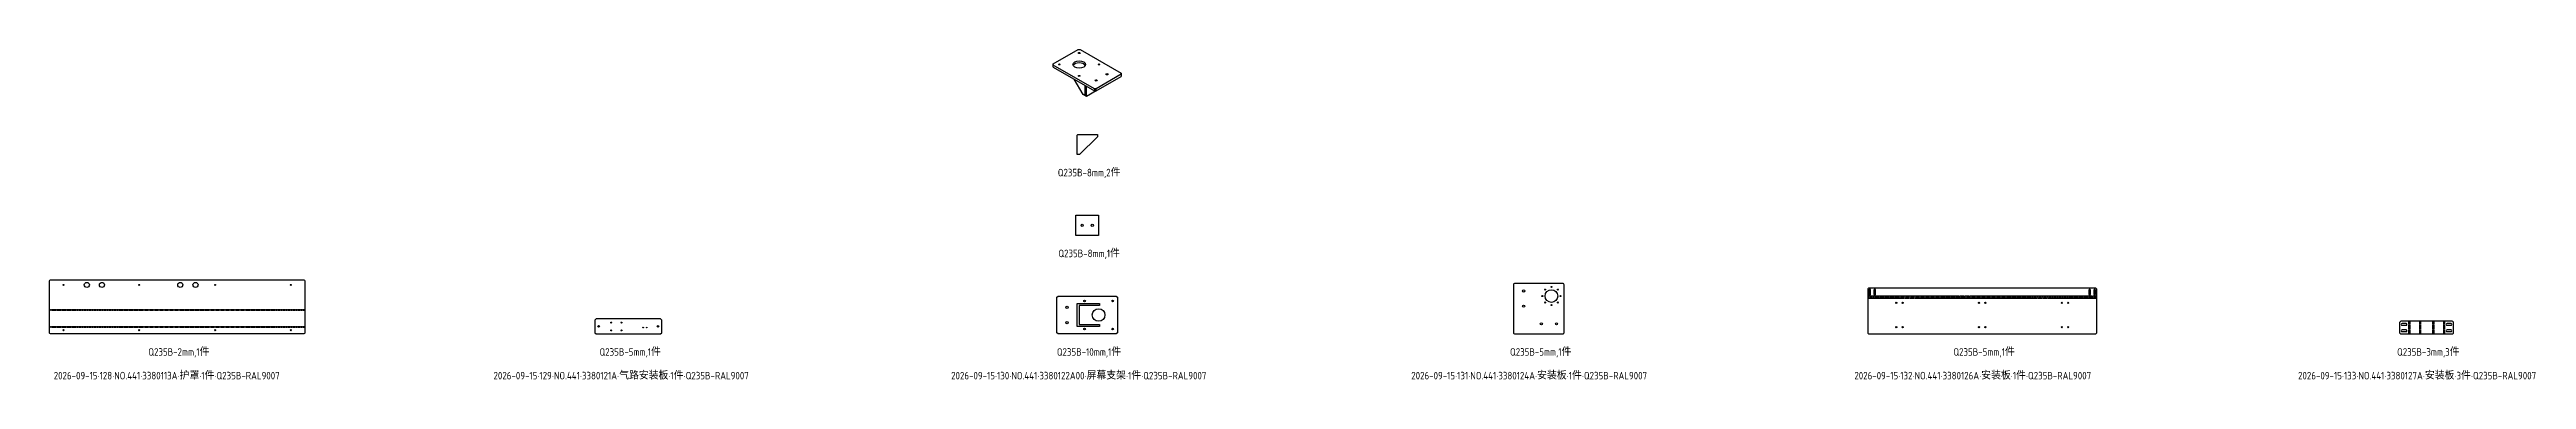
# Model space of a CAD drawing. Header units: inches. Extents: x -1146 to 175717, y 26430 to 31570.
# Drawn here: x 44238 to 54040, y 26430 to 27736 of the extents above; entities that cross this region are included whole.
import ezdxf

# ---------------------------------------------------------------- set-up
doc = ezdxf.new("R2010")
doc.units = ezdxf.units.IN
doc.header["$LTSCALE"] = 0.194989
doc.linetypes.add('CENTER', pattern=[50.8, 31.75, -6.35, 6.35, -6.35])
doc.layers.add('5', color=5, linetype='Continuous')
doc.layers.add('折弯线', color=1, linetype='CENTER')
doc.layers.add('可见 (ISO)', color=7, linetype='Continuous', lineweight=25)
doc.styles.add('BJ', font='gbenor.shx', dxfattribs={"height": 10, "bigfont": 'hztxt.shx'})

# ---------------------------------------------------------------- blocks, each defined once
blk = doc.blocks.new('蓝探科 NO.441·261006_112211·49141', base_point=(83640.3, 38367.5))
at = {"layer": '可见 (ISO)', "ltscale": 0.5}
for p, q in [((83640.3, 38496.1), (83739.3, 38553.3)), ((83739.3, 38553.3), (83746.4, 38553.3)), ((83746.4, 38553.3), (83909, 38459.4)), ((83640.3, 38492), (83640.3, 38496.1)), ((83640.3, 38483.9), (83640.3, 38492)), ((83803, 38398.1), (83640.3, 38492)), ((83640.3, 38483.9), (83803, 38390)), ((83758.4, 38374.9), (83723.1, 38436.1)), ((83909, 38455.3), (83810.1, 38398.1)), ((83810.1, 38390), (83909, 38447.1)), ((83909, 38459.4), (83909, 38455.3)), ((83909, 38455.3), (83909, 38447.1)), ((83765.5, 38370.8), (83758.4, 38374.9)), ((83765.5, 38411.6), (83765.5, 38370.8)), ((83765.5, 38411.6), (83765.5, 38370.8)), ((83771.2, 38367.5), (83765.5, 38370.8)), ((83771.2, 38367.5), (83771.2, 38408.3)), ((83810.1, 38390), (83771.2, 38367.5)), ((83810.1, 38398.1), (83803, 38398.1)), ((83803, 38398.1), (83803, 38390)), ((83803, 38390), (83810.1, 38390)), ((83810.1, 38390), (83810.1, 38398.1))]:
    blk.add_line(p, q, dxfattribs=at)
at = {"layer": '可见 (ISO)'}
for centre, major_axis in [((83742.9, 38539.5), (-3.32, 0)), ((83664.3, 38494.1), (-3.32, 0)), ((83742.9, 38494.1), (-25, 0)), ((83742.9, 38448.7), (-3.32, 0)), ((83810.1, 38430.8), (-4.5, 0)), ((83821.5, 38494.1), (-3.32, 0)), ((83852.5, 38455.3), (-4.5, 0))]:
    blk.add_ellipse(centre, major_axis=major_axis, ratio=0.57735, dxfattribs=at)
blk.add_ellipse((83742.9, 38485.9), major_axis=(25, 0), ratio=0.57735, start_param=0.286757, end_param=2.854836, dxfattribs=at)

msp = doc.modelspace()

# ---------------------------------------------------------------- linework, layer by layer
at = {"color": 7}
for points in [[(45242.1, 26610.7), (44244.1, 26610.7, -0.414214), (44238.1, 26616.7), (44238.1, 26818.7, -0.414214), (44244.1, 26824.7), (45242.1, 26824.7, -0.414214), (45248.1, 26818.7), (45248.1, 26616.7, -0.414214)], [(53745.8, 26660.7), (53542.8, 26660.7, 0.414214), (53537.8, 26655.7), (53537.8, 26615.7, 0.414214), (53542.8, 26610.7), (53745.8, 26610.7, 0.414214), (53750.8, 26615.7), (53750.8, 26655.7, 0.414214)]]:
    msp.add_lwpolyline(points, format="xyb", close=True, dxfattribs=at)
at = {"layer": '5', "color": 2}
msp.add_lwpolyline([(48312.4, 26648.7), (48392.4, 26648.7), (48392.4, 26640.7), (48304.4, 26640.7), (48304.4, 26730.7), (48392.4, 26730.7), (48392.4, 26722.7), (48312.4, 26722.7)], close=True, dxfattribs=at)
at = {"layer": '可见 (ISO)'}
for points in [[(48314.4, 27320.7), (48304.4, 27320.7), (48304.4, 27397.7), (48307.4, 27400.7), (48384.4, 27400.7), (48384.4, 27390.7)], [(48389.4, 27080.7), (48389.4, 27000.7), (48299.4, 27000.7), (48299.4, 27080.7)], [(48464.4, 26755.7), (48464.4, 26615.7), (48459.4, 26610.7), (48229.4, 26610.7), (48224.4, 26615.7), (48224.4, 26755.7), (48229.4, 26760.7), (48459.4, 26760.7)], [(46396, 26665.7), (46396, 26615.7), (46401, 26610.7), (46656, 26610.7), (46661, 26615.7), (46661, 26665.7), (46656, 26670.7), (46401, 26670.7)]]:
    msp.add_lwpolyline(points, close=True, dxfattribs=at)
for points in [[(50226.4, 26810.7), (50036.4, 26810.7, 0.414214), (50031.4, 26805.7), (50031.4, 26615.7, 0.414214), (50036.4, 26610.7), (50226.4, 26610.7, 0.414214), (50231.4, 26615.7), (50231.4, 26805.7, 0.414214)], [(51438, 26792.3, 0.414214), (51433, 26787.3), (51433, 26615.7, 0.414214), (51438, 26610.7), (52334, 26610.7, 0.414214), (52339, 26615.7), (52339, 26787.3, 0.414214), (52334, 26792.3)], [(51444.2, 26784.3, 1), (51437.7, 26784.3), (51437.7, 26768.3, 1), (51444.2, 26768.3)], [(51464.2, 26784.3, 1), (51457.7, 26784.3), (51457.7, 26768.3, 1), (51464.2, 26768.3)], [(52314.2, 26784.3, 1), (52307.7, 26784.3), (52307.7, 26768.3, 1), (52314.2, 26768.3)], [(52334.2, 26784.3, 1), (52327.7, 26784.3), (52327.7, 26768.3, 1), (52334.2, 26768.3)], [(53547.3, 26651.4, 1), (53547.3, 26644.9), (53563.3, 26644.9, 1), (53563.3, 26651.4)], [(53547.3, 26626.4, 1), (53547.3, 26619.9), (53563.3, 26619.9, 1), (53563.3, 26626.4)], [(53725.3, 26651.4, 1), (53725.3, 26644.9), (53741.3, 26644.9, 1), (53741.3, 26651.4)], [(53725.3, 26626.4, 1), (53725.3, 26619.9), (53741.3, 26619.9, 1), (53741.3, 26626.4)]]:
    msp.add_lwpolyline(points, format="xyb", close=True, dxfattribs=at)
for centre, radius in [((48324.4, 27040.7), 4.5), ((48364.4, 27040.7), 4.5), ((44293.1, 26804.7), 2.25), ((44385.6, 26804.7), 10), ((44445.6, 26804.7), 10), ((44593.1, 26804.7), 2.25), ((44755.6, 26804.7), 10), ((44815.6, 26804.7), 10), ((44893.1, 26804.7), 2.25), ((45193.1, 26804.7), 2.25), ((50071.4, 26780.7), 4.5), ((50145.4, 26760.7), 2.07), ((50156, 26786.2), 2.07), ((50181.4, 26760.7), 25), ((50181.4, 26796.7), 2.07), ((50206.9, 26786.2), 2.07), ((50217.4, 26760.7), 2.07), ((48264.4, 26715.7), 4.5), ((48333.8, 26741.3), 3.32), ((48389.4, 26685.7), 25), ((48444.9, 26741.3), 3.32), ((50071.4, 26720.7), 4.5), ((50156, 26735.2), 2.07), ((50181.4, 26724.7), 2.07), ((50206.9, 26735.2), 2.07), ((51546, 26733.7), 2.46), ((51571, 26733.7), 2.46), ((51873.5, 26733.7), 2.46), ((51898.5, 26733.7), 2.46), ((52201, 26733.7), 2.46), ((52226, 26733.7), 2.46), ((44293.1, 26625.7), 2.25), ((44593.1, 26625.7), 2.25), ((44893.1, 26625.7), 2.25), ((45193.1, 26625.7), 2.25), ((46411, 26640.7), 3.25), ((46461, 26655.7), 2.07), ((46461, 26624.7), 2.07), ((46501, 26655.7), 2.07), ((46501, 26624.7), 2.07), ((46587, 26635.7), 1.23), ((46601, 26635.7), 1.23), ((46646, 26640.7), 3.25), ((48264.4, 26655.7), 4.5), ((48333.8, 26630.1), 3.32), ((48444.9, 26630.1), 3.32), ((50141.4, 26650.7), 4.5), ((50201.4, 26650.7), 4.5), ((51546, 26637.7), 2.46), ((51571, 26637.7), 2.46), ((51873.5, 26637.7), 2.46), ((51898.5, 26637.7), 2.46), ((52201, 26637.7), 2.46), ((52226, 26637.7), 2.46)]:
    msp.add_circle(centre, radius, dxfattribs=at)
at = {"layer": '折弯线', "color": 5, "linetype": 'CENTER'}
for points in [[(52339, 26760.7), (51433, 26760.7)], [(51433, 26752.3), (52339, 26752.3)]]:
    msp.add_lwpolyline(points, dxfattribs=at)
at = {"layer": '折弯线', "color": 5, "linetype": 'CENTER', "ltscale": 0.5}
for points in [[(44238.1, 26707.7), (45248.1, 26707.7)], [(44238.1, 26704.7), (45248.1, 26704.7)], [(53572.8, 26660.7), (53572.8, 26610.7)], [(53577.8, 26660.7), (53577.8, 26610.7)], [(53615.8, 26660.7), (53615.8, 26610.7)], [(53620.8, 26660.7), (53620.8, 26610.7)], [(53667.8, 26660.7), (53667.8, 26610.7)], [(53672.8, 26660.7), (53672.8, 26610.7)], [(53710.8, 26660.7), (53710.8, 26610.7)], [(53715.8, 26660.7), (53715.8, 26610.7)], [(44238.1, 26640.7), (45248.1, 26640.7)], [(44238.1, 26637.7), (45248.1, 26637.7)]]:
    msp.add_lwpolyline(points, dxfattribs=at)
at = {"layer": '折弯线', "color": 1, "linetype": 'CENTER', "ltscale": 0.5}
for points in [[(44238.1, 26706.2), (45248.1, 26706.2)], [(52339, 26756.5), (51433, 26756.5)], [(53575.3, 26660.7), (53575.3, 26610.7)], [(53618.3, 26660.7), (53618.3, 26610.7)], [(53670.3, 26660.7), (53670.3, 26610.7)], [(53713.3, 26660.7), (53713.3, 26610.7)], [(44238.1, 26639.2), (45248.1, 26639.2)]]:
    msp.add_lwpolyline(points, dxfattribs=at)

# ---------------------------------------------------------------- block references
at = {"ltscale": 0.5}
msp.add_blockref('蓝探科 NO.441·261006_112211·49141', (48210, 27550.7), dxfattribs=at)

# ---------------------------------------------------------------- texts
at = {"color": 3, "style": 'BJ'}
for s, p in [('Q235B-8mm,2件', (48227.9, 27234.4)), ('Q235B-8mm,1件', (48230.4, 26914.4)), ('Q235B-2mm,1件', (44629.1, 26524.4)), ('Q235B-5mm,1件', (46414.6, 26524.4)), ('Q235B-10mm,1件', (48224.2, 26524.4)), ('Q235B-5mm,1件', (50017.5, 26524.4)), ('Q235B-5mm,1件', (51772, 26524.4)), ('Q235B-3mm,3件', (53527.8, 26524.4))]:
    msp.add_text(s, height=30, dxfattribs=at).set_placement(p)
at = {"color": 2, "style": 'BJ'}
for s, p in [('2026-09-15·128·NO.441·3380113A·护罩·1件·Q235B-RAL9007', (44254.5, 26430.7)), ('2026-09-15·129·NO.441·3380121A·气路安装板·1件·Q235B-RAL9007', (45994.9, 26430.7)), ('2026-09-15·130·NO.441·3380122A00·屏幕支架·1件·Q235B-RAL9007', (47805.8, 26430.7)), ('2026-09-15·131·NO.441·3380124A·安装板·1件·Q235B-RAL9007', (49626.6, 26430.7)), ('2026-09-15·132·NO.441·3380126A·安装板·1件·Q235B-RAL9007', (51380, 26430.7)), ('2026-09-15·133·NO.441·3380127A·安装板·3件·Q235B-RAL9007', (53135.8, 26430.7))]:
    msp.add_text(s, height=30, dxfattribs=at).set_placement(p)

doc.saveas('drawing.dxf')
